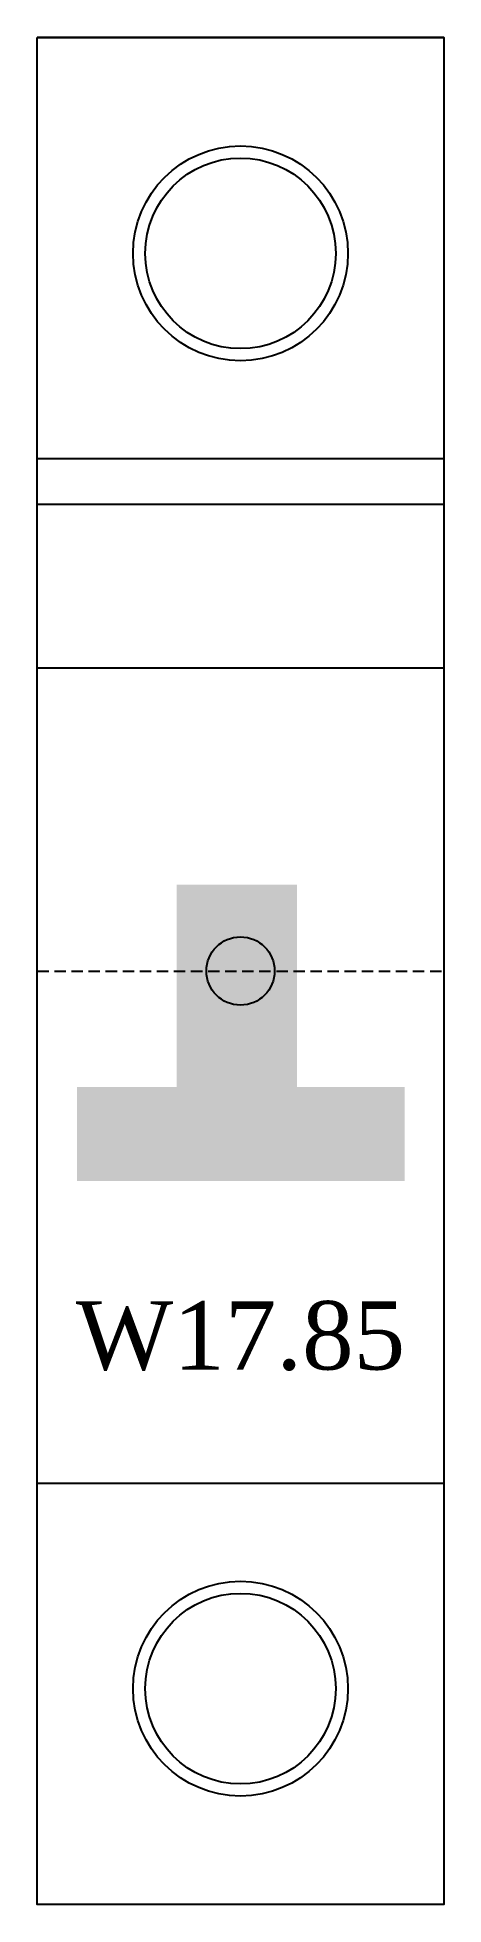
# Model space of a CAD drawing. Extents: x 0 to 17.9, y 0 to 82.
import ezdxf
from ezdxf.enums import TextEntityAlignment as Align

# ---------------------------------------------------------------- set-up
doc = ezdxf.new("R2010")
doc.units = 0
doc.linetypes.add('DASHED', pattern=[0.75, 0.5, -0.25])
doc.layers.add('--4N-THT. MCB-MCCB-ACB', color=124, linetype='CONTINUOUS')
doc.layers.add('--8N-THT. FIXING HOLE', color=4, linetype='CONTINUOUS')
doc.styles.add('VNI-TNR-DIM', font='times.ttf')

# ---------------------------------------------------------------- blocks, each defined once
blk = doc.blocks.new('06 - N - SC MCB 1 PHASE')
at = {"layer": '--4N-THT. MCB-MCCB-ACB', "ltscale": 5}
h = blk.add_hatch(color=256, dxfattribs=at)
h.paths.add_polyline_path([(2.488, 3.79), (-2.801, 3.79), (-2.801, -5.1), (2.488, -5.1)])
h.paths.add_polyline_path([(7.216, -5.1), (-7.184, -5.1), (-7.184, -9.228), (7.216, -9.228)])
blk.add_line((8.925, 41), (-8.925, 41), dxfattribs=at)
at = {"layer": '--4N-THT. MCB-MCCB-ACB', "color": 6, "linetype": 'DASHED'}
blk.add_line((-8.925, 0), (8.925, 0), dxfattribs=at)
at = {"layer": '--4N-THT. MCB-MCCB-ACB', "ltscale": 5}
blk.add_lwpolyline([(-8.925, 41), (8.925, 41), (8.925, -41), (-8.925, -41)], close=True, dxfattribs=at)
at = {"layer": '--4N-THT. MCB-MCCB-ACB'}
blk.add_lwpolyline([(-8.925, 20.5), (-8.925, 22.5), (8.925, 22.5), (8.925, 20.5)], dxfattribs=at)
blk.add_lwpolyline([(-8.925, 20.5), (-8.925, 22.5), (8.925, 22.5), (8.925, 20.5)], dxfattribs=at)
at = {"layer": '--4N-THT. MCB-MCCB-ACB', "color": 1, "ltscale": 5}
blk.add_lwpolyline([(-8.925, 22.5), (8.925, 22.5), (8.925, -22.5), (-8.925, -22.5)], close=True, dxfattribs=at)
at = {"layer": '--4N-THT. MCB-MCCB-ACB', "ltscale": 5}
for points in [[(-8.925, 20.5), (8.925, 20.5)], [(8.925, 13.301), (-8.925, 13.301)]]:
    blk.add_lwpolyline(points, dxfattribs=at)
for centre, radius in [((0, 31.515), 4.718), ((0, 31.515), 4.184), ((0, -31.515), 4.718), ((0, -31.515), 4.184)]:
    blk.add_circle(centre, radius, dxfattribs=at)
at = {"layer": '--8N-THT. FIXING HOLE'}
blk.add_circle((0, 0), 1.5, dxfattribs=at)
at = {"layer": '--4N-THT. MCB-MCCB-ACB', "color": 3, "style": 'VNI-TNR-DIM'}
blk.add_text('W17.85', height=3, dxfattribs=at).set_placement((0, -16), align=Align.MIDDLE_CENTER)

msp = doc.modelspace()

# ---------------------------------------------------------------- block references
msp.add_blockref('06 - N - SC MCB 1 PHASE', (8.925, 41))

doc.saveas('drawing.dxf')
